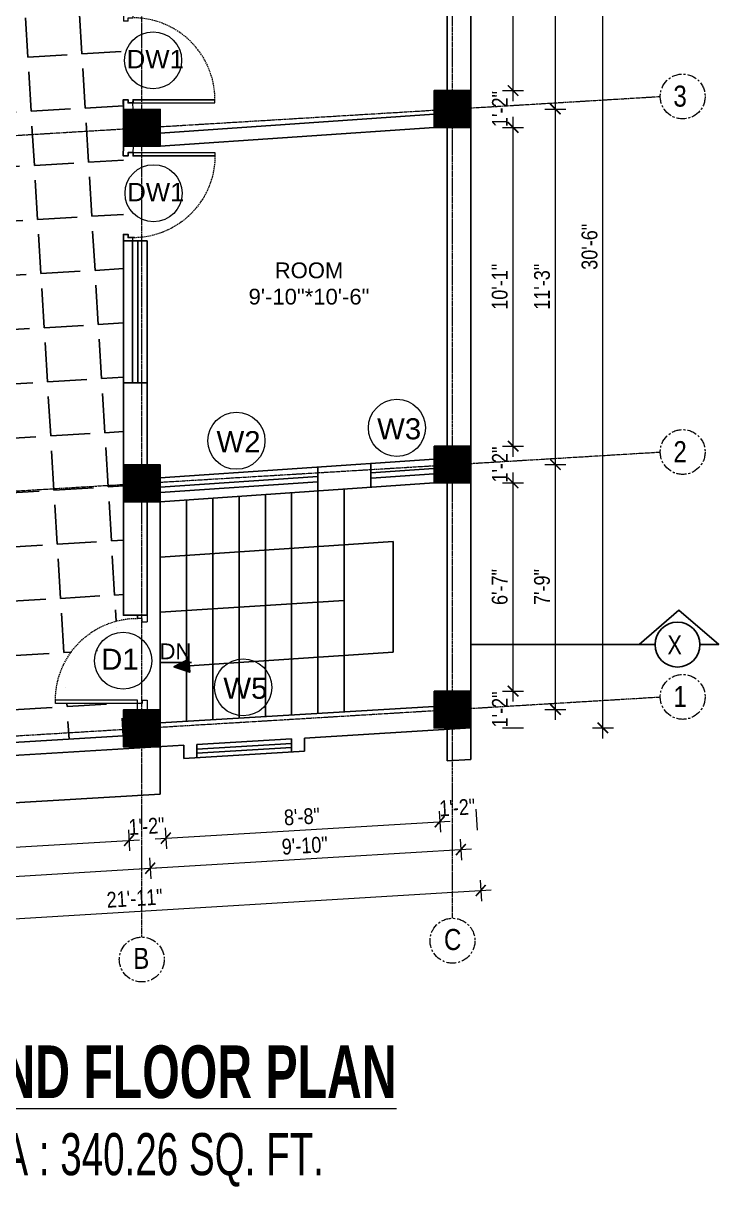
# Model space of a CAD drawing. Header units: inches. Extents: x -10117506 to -5032697, y -6529230 to -3253155.
# Drawn here: x -5057891.8 to -5057627.4, y -3255499.8 to -3255057.2 of the extents above; entities that cross this region are included whole.
import ezdxf

# ---------------------------------------------------------------- set-up
doc = ezdxf.new("R2010")
doc.units = ezdxf.units.IN
doc.header["$LTSCALE"] = 2
doc.header["$MEASUREMENT"] = 0
doc.header["$PDMODE"] = 34
doc.linetypes.add('CENTER', pattern=[2, 1.25, -0.25, 0.25, -0.25])
doc.linetypes.add('HIDDEN', pattern=[0.375, 0.25, -0.125])
doc.layers.get('0').update_dxf_attribs({"linetype": 'CONTINUOUS'})
doc.layers.get('DEFPOINTS').update_dxf_attribs({"color": 141, "linetype": 'CONTINUOUS'})
doc.layers.add('A-Hatch', color=7, linetype='CONTINUOUS')
for name, color, linetype, lineweight in [('Annotate-Lite.w', 177, 'CONTINUOUS', 9), ('Annotations-Bold.w', 177, 'CONTINUOUS', 13), ('DIM 1-100', 4, 'CONTINUOUS', 13), ('Door-Window.w', 4, 'CONTINUOUS', 15), ('TEXT', 181, 'CONTINUOUS', 25), ('Text-100.w', 254, 'CONTINUOUS', 9)]:
    doc.layers.add(name, color=color, linetype=linetype, lineweight=lineweight)
doc.styles.add('ARAIL', font='ARIALN.TTF')
doc.styles.add('Arial', font='arial.ttf', dxfattribs={"width": 0.8, "height": 12})
doc.styles.add('arial.', font='arial.ttf')
doc.styles.add('gaurav', font='arial.ttf')
doc.styles.get("Standard").update_dxf_attribs({"font": 'ARIALN.TTF'})
doc.dimstyles.new('1 by 96', dxfattribs={"dimtxt": 6, "dimasz": 4, "dimexe": 4, "dimexo": 4, "dimgap": 2, "dimtad": 1, "dimdec": 0, "dimzin": 0, "dimdsep": 46, "dimlunit": 4, "dimtxsty": 'Standard', "dimblk": 'ARCHTICK', "dimcen": 0, "dimdle": 4, "dimadec": 0, "dimazin": 0, "dimtfac": 1, "dimtdec": 0, "dimtix": 1, "dimtofl": 0, "dimtmove": 1, "dimatfit": 3, "dimldrblk": 'ARCHTICK', "dimfxl": 4, "dimfxlon": 1, "dimtolj": 1, "dimtzin": 0, "dimlwd": -1, "dimlwe": -1, "dimarcsym": 0})

# ---------------------------------------------------------------- blocks, each defined once
blk = doc.blocks.new('3-0')
at = {"ltscale": 3}
for p, q in [((11063.05, 10097.68), (11065.97, 10099.9)), ((11063.05, 10097.68), (11064.53, 10095.73)), ((11065.25, 10097.81), (11066.71, 10098.92)), ((11065.99, 10096.84), (11065.25, 10097.81)), ((11065.97, 10099.9), (11066.71, 10098.92)), ((11065.99, 10096.84), (11064.53, 10095.73)), ((11085.5, 10074.13), (11110.32, 10092.96)), ((11086.24, 10073.15), (11111.05, 10091.97)), ((11111.05, 10091.97), (11110.32, 10092.96)), ((11084.04, 10073.02), (11082.57, 10071.91)), ((11082.57, 10071.91), (11084.79, 10068.98)), ((11084.04, 10073.02), (11084.78, 10072.04)), ((11084.78, 10072.04), (11086.24, 10073.15)), ((11084.79, 10068.98), (11087.72, 10071.2)), ((11086.24, 10073.15), (11085.5, 10074.13)), ((11087.72, 10071.2), (11086.24, 10073.15))]:
    blk.add_line(p, q, dxfattribs=at)
at = {"layer": 'Door-Window.w', "color": 9, "linetype": 'HIDDEN', "lineweight": 18}
blk.add_arc((11085.5, 10074.13), 31.16, 37.1906, 127.1465, dxfattribs=at)
blk = doc.blocks.new('_ArchTick')
at = {"color": 0, "linetype": 'ByBlock', "const_width": 0.15}
blk.add_lwpolyline([(-0.5, -0.5), (0.5, 0.5)], dxfattribs=at)
blk = doc.blocks.new('*D2135')
at = {"layer": 'DEFPOINTS', "color": 0, "ltscale": 0.5, "transparency": 16777216}
for p in [(-5057853.75, -3255332.4), (-5057970.18, -3255340.25), (-5057851.61, -3255368.03)]:
    blk.add_point(p, dxfattribs=at)
at = {"layer": 'DIM 1-100', "color": 0, "ltscale": 0.5, "transparency": 16777216}
for p, q in [((-5057851.85, -3255364.04), (-5057851.37, -3255372.03)), ((-5057972.08, -3255375.28), (-5057847.62, -3255367.79)), ((-5057968.32, -3255371.05), (-5057967.84, -3255379.03))]:
    blk.add_line(p, q, dxfattribs=at)
at = {"layer": 'DIM 1-100', "color": 0, "ltscale": 0.5, "transparency": 16777216, "xscale": 4, "yscale": 4, "zscale": 4}
for p, rotation in [((-5057851.61, -3255368.03), 3.443148901705999), ((-5057968.08, -3255375.04), 183.443148901706)]:
    blk.add_blockref('_ArchTick', p, dxfattribs=dict(at, rotation=rotation))
at = {"layer": 'DIM 1-100', "color": 0, "ltscale": 0.5, "transparency": 16777216, "insert": (-5057910.15, -3255366.48), "char_height": 6, "attachment_point": 5, "rotation": 3.4431}
blk.add_mtext('\\A1;9\'-9"', dxfattribs=at)
blk = doc.blocks.new('*D2136')
at = {"layer": 'DEFPOINTS', "color": 0, "ltscale": 0.5, "transparency": 16777216}
for p in [(-5057853.75, -3255332.4), (-5057839.7, -3255332.4), (-5057837.6, -3255367.19)]:
    blk.add_point(p, dxfattribs=at)
at = {"layer": 'DIM 1-100', "color": 0, "ltscale": 0.5, "transparency": 16777216}
for p, q in [((-5057851.85, -3255364.04), (-5057851.37, -3255372.03)), ((-5057837.84, -3255363.2), (-5057837.36, -3255371.18))]:
    blk.add_line(p, q, dxfattribs=at)
at = {"layer": 'DIM 1-100', "color": 0, "ltscale": 0.5, "transparency": 16777216, "insert": (-5057844.91, -3255362.61), "char_height": 6, "attachment_point": 5, "rotation": 3.4431}
blk.add_mtext('\\A1;1\'-2"', dxfattribs=at)
blk = doc.blocks.new('*D2137')
at = {"layer": 'DEFPOINTS', "color": 0, "ltscale": 0.5, "transparency": 16777216}
for p in [(-5057735.59, -3255325.23), (-5057839.7, -3255332.4), (-5057733.44, -3255360.92)]:
    blk.add_point(p, dxfattribs=at)
at = {"layer": 'DIM 1-100', "color": 0, "ltscale": 0.5, "transparency": 16777216}
for p, q in [((-5057841.6, -3255367.43), (-5057729.45, -3255360.68)), ((-5057733.68, -3255356.93), (-5057733.2, -3255364.92)), ((-5057837.84, -3255363.2), (-5057837.36, -3255371.18))]:
    blk.add_line(p, q, dxfattribs=at)
at = {"layer": 'DIM 1-100', "color": 0, "ltscale": 0.5, "transparency": 16777216, "xscale": 4, "yscale": 4, "zscale": 4}
for p, rotation in [((-5057733.44, -3255360.92), 3.443148901705999), ((-5057837.6, -3255367.19), 183.443148901706)]:
    blk.add_blockref('_ArchTick', p, dxfattribs=dict(at, rotation=rotation))
at = {"layer": 'DIM 1-100', "color": 0, "ltscale": 0.5, "transparency": 16777216, "insert": (-5057785.83, -3255359), "char_height": 6, "attachment_point": 5, "rotation": 3.4431}
blk.add_mtext('\\A1;8\'-8"', dxfattribs=at)
blk = doc.blocks.new('*D2138')
at = {"layer": 'DEFPOINTS', "color": 0, "ltscale": 0.5, "transparency": 16777216}
for p in [(-5057735.59, -3255325.23), (-5057721.59, -3255325.23), (-5057719.49, -3255360.09)]:
    blk.add_point(p, dxfattribs=at)
at = {"layer": 'DIM 1-100', "color": 0, "ltscale": 0.5, "transparency": 16777216}
for p, q in [((-5057719.73, -3255356.09), (-5057719.25, -3255364.08)), ((-5057733.68, -3255356.93), (-5057733.2, -3255364.92))]:
    blk.add_line(p, q, dxfattribs=at)
at = {"layer": 'DIM 1-100', "color": 0, "ltscale": 0.5, "transparency": 16777216, "insert": (-5057726.77, -3255355.5), "char_height": 6, "attachment_point": 5, "rotation": 3.4431}
blk.add_mtext('\\A1;1\'-2"', dxfattribs=at)
blk = doc.blocks.new('*D2139')
at = {"layer": 'DEFPOINTS', "color": 0, "ltscale": 0.5, "transparency": 16777216}
for p in [(-5057846.75, -3255325.4), (-5057977.18, -3255333.24), (-5057843.55, -3255378.61)]:
    blk.add_point(p, dxfattribs=at)
at = {"layer": 'DIM 1-100', "color": 0, "ltscale": 0.5, "transparency": 16777216}
for p, q in [((-5057977.97, -3255386.7), (-5057839.56, -3255378.37)), ((-5057843.79, -3255374.62), (-5057843.31, -3255382.61)), ((-5057974.22, -3255382.47), (-5057973.74, -3255390.45))]:
    blk.add_line(p, q, dxfattribs=at)
at = {"layer": 'DIM 1-100', "color": 0, "ltscale": 0.5, "transparency": 16777216, "xscale": 4, "yscale": 4, "zscale": 4}
for p, rotation in [((-5057843.55, -3255378.61), 3.443148900418714), ((-5057973.98, -3255386.46), 183.4431489004187)]:
    blk.add_blockref('_ArchTick', p, dxfattribs=dict(at, rotation=rotation))
at = {"layer": 'DIM 1-100', "color": 0, "ltscale": 0.5, "transparency": 16777216, "insert": (-5057909.07, -3255377.48), "char_height": 6, "attachment_point": 5, "rotation": 3.4431}
blk.add_mtext('\\A1;10\'-11"', dxfattribs=at)
blk = doc.blocks.new('*D2140')
at = {"layer": 'DEFPOINTS', "color": 0, "ltscale": 0.5, "transparency": 16777216}
for p in [(-5057728.59, -3255318.23), (-5057846.75, -3255325.4), (-5057725.39, -3255371.5)]:
    blk.add_point(p, dxfattribs=at)
at = {"layer": 'DIM 1-100', "color": 0, "ltscale": 0.5, "transparency": 16777216}
for p, q in [((-5057725.63, -3255367.51), (-5057725.15, -3255375.5)), ((-5057847.54, -3255378.85), (-5057721.39, -3255371.26)), ((-5057843.79, -3255374.62), (-5057843.31, -3255382.61))]:
    blk.add_line(p, q, dxfattribs=at)
at = {"layer": 'DIM 1-100', "color": 0, "ltscale": 0.5, "transparency": 16777216, "xscale": 4, "yscale": 4, "zscale": 4}
for p, rotation in [((-5057725.39, -3255371.5), 3.443148900413931), ((-5057843.55, -3255378.61), 183.4431489004139)]:
    blk.add_blockref('_ArchTick', p, dxfattribs=dict(at, rotation=rotation))
at = {"layer": 'DIM 1-100', "color": 0, "ltscale": 0.5, "transparency": 16777216, "insert": (-5057784.77, -3255370.01), "char_height": 6, "attachment_point": 5, "rotation": 3.4431}
blk.add_mtext('\\A1;9\'-10"', dxfattribs=at)
blk = doc.blocks.new('*D2141')
at = {"layer": 'DEFPOINTS', "color": 0, "ltscale": 0.5, "transparency": 16777216}
for p in [(-5057721.59, -3255325.23), (-5057984.18, -3255341.09), (-5057717.85, -3255387.11)]:
    blk.add_point(p, dxfattribs=at)
at = {"layer": 'DIM 1-100', "color": 0, "ltscale": 0.5, "transparency": 16777216}
for p, q in [((-5057718.09, -3255383.12), (-5057717.61, -3255391.1)), ((-5057984.43, -3255403.21), (-5057713.86, -3255386.87)), ((-5057980.68, -3255398.98), (-5057980.2, -3255406.96))]:
    blk.add_line(p, q, dxfattribs=at)
at = {"layer": 'DIM 1-100', "color": 0, "ltscale": 0.5, "transparency": 16777216, "xscale": 4, "yscale": 4, "zscale": 4}
for p, rotation in [((-5057717.85, -3255387.11), 3.457134467224378), ((-5057980.44, -3255402.97), 183.4571344672244)]:
    blk.add_blockref('_ArchTick', p, dxfattribs=dict(at, rotation=rotation))
at = {"layer": 'DIM 1-100', "color": 0, "ltscale": 0.5, "transparency": 16777216, "insert": (-5057849.45, -3255390.04), "char_height": 6, "attachment_point": 5, "rotation": 3.4571}
blk.add_mtext('\\A1;21\'-11"', dxfattribs=at)
blk = doc.blocks.new('*D2142')
at = {"layer": 'DEFPOINTS', "color": 0, "ltscale": 0.5, "transparency": 16777216}
for p in [(-5057721.59, -3255311.23), (-5057705.55, -3255311.23), (-5057721.59, -3255325.23)]:
    blk.add_point(p, dxfattribs=at)
at = {"layer": 'DIM 1-100', "color": 0, "ltscale": 0.5, "transparency": 16777216}
for p, q in [((-5057709.55, -3255311.23), (-5057701.55, -3255311.23)), ((-5057709.55, -3255325.23), (-5057701.55, -3255325.23))]:
    blk.add_line(p, q, dxfattribs=at)
at = {"layer": 'DIM 1-100', "color": 0, "ltscale": 0.5, "transparency": 16777216, "insert": (-5057710.56, -3255318.23), "char_height": 6, "attachment_point": 5, "rotation": 90}
blk.add_mtext('\\A1;1\'-2"', dxfattribs=at)
blk = doc.blocks.new('*D2143')
at = {"layer": 'DEFPOINTS', "color": 0, "ltscale": 0.5, "transparency": 16777216}
for p in [(-5057721.59, -3255232.06), (-5057705.55, -3255232.06), (-5057721.59, -3255311.23)]:
    blk.add_point(p, dxfattribs=at)
at = {"layer": 'DIM 1-100', "color": 0, "ltscale": 0.5, "transparency": 16777216}
for p, q in [((-5057705.55, -3255315.23), (-5057705.55, -3255228.06)), ((-5057709.55, -3255232.06), (-5057701.55, -3255232.06)), ((-5057709.55, -3255311.23), (-5057701.55, -3255311.23))]:
    blk.add_line(p, q, dxfattribs=at)
at = {"layer": 'DIM 1-100', "color": 0, "ltscale": 0.5, "transparency": 16777216, "xscale": 4, "yscale": 4, "zscale": 4}
for p, rotation in [((-5057705.55, -3255232.06), 90), ((-5057705.55, -3255311.23), 270)]:
    blk.add_blockref('_ArchTick', p, dxfattribs=dict(at, rotation=rotation))
at = {"layer": 'DIM 1-100', "color": 0, "ltscale": 0.5, "transparency": 16777216, "insert": (-5057710.61, -3255271.64), "char_height": 6, "attachment_point": 5, "rotation": 90}
blk.add_mtext('\\A1;6\'-7"', dxfattribs=at)
blk = doc.blocks.new('*D2144')
at = {"layer": 'DEFPOINTS', "color": 0, "ltscale": 0.5, "transparency": 16777216}
for p in [(-5057721.59, -3255218.06), (-5057705.55, -3255218.06), (-5057721.59, -3255232.06)]:
    blk.add_point(p, dxfattribs=at)
at = {"layer": 'DIM 1-100', "color": 0, "ltscale": 0.5, "transparency": 16777216}
for p, q in [((-5057709.55, -3255218.06), (-5057701.55, -3255218.06)), ((-5057709.55, -3255232.06), (-5057701.55, -3255232.06))]:
    blk.add_line(p, q, dxfattribs=at)
at = {"layer": 'DIM 1-100', "color": 0, "ltscale": 0.5, "transparency": 16777216, "insert": (-5057710.56, -3255225.06), "char_height": 6, "attachment_point": 5, "rotation": 90}
blk.add_mtext('\\A1;1\'-2"', dxfattribs=at)
blk = doc.blocks.new('*D2145')
at = {"layer": 'DEFPOINTS', "color": 0, "ltscale": 0.5, "transparency": 16777216}
for p in [(-5057721.61, -3255096.81), (-5057705.55, -3255096.81), (-5057721.59, -3255218.06)]:
    blk.add_point(p, dxfattribs=at)
at = {"layer": 'DIM 1-100', "color": 0, "ltscale": 0.5, "transparency": 16777216}
for p, q in [((-5057705.55, -3255222.06), (-5057705.55, -3255092.81)), ((-5057709.55, -3255096.81), (-5057701.55, -3255096.81)), ((-5057709.55, -3255218.06), (-5057701.55, -3255218.06))]:
    blk.add_line(p, q, dxfattribs=at)
at = {"layer": 'DIM 1-100', "color": 0, "ltscale": 0.5, "transparency": 16777216, "xscale": 4, "yscale": 4, "zscale": 4}
for p, rotation in [((-5057705.55, -3255096.81), 90), ((-5057705.55, -3255218.06), 270)]:
    blk.add_blockref('_ArchTick', p, dxfattribs=dict(at, rotation=rotation))
at = {"layer": 'DIM 1-100', "color": 0, "ltscale": 0.5, "transparency": 16777216, "insert": (-5057710.61, -3255157.44), "char_height": 6, "attachment_point": 5, "rotation": 90}
blk.add_mtext('\\A1;10\'-1"', dxfattribs=at)
blk = doc.blocks.new('*D2146')
at = {"layer": 'DEFPOINTS', "color": 0, "ltscale": 0.5, "transparency": 16777216}
for p in [(-5057721.59, -3255082.81), (-5057705.55, -3255082.81), (-5057721.61, -3255096.81)]:
    blk.add_point(p, dxfattribs=at)
at = {"layer": 'DIM 1-100', "color": 0, "ltscale": 0.5, "transparency": 16777216}
for p, q in [((-5057709.55, -3255082.81), (-5057701.55, -3255082.81)), ((-5057709.55, -3255096.81), (-5057701.55, -3255096.81))]:
    blk.add_line(p, q, dxfattribs=at)
at = {"layer": 'DIM 1-100', "color": 0, "ltscale": 0.5, "transparency": 16777216, "insert": (-5057710.56, -3255089.81), "char_height": 6, "attachment_point": 5, "rotation": 90}
blk.add_mtext('\\A1;1\'-2"', dxfattribs=at)
blk = doc.blocks.new('*D2147')
at = {"layer": 'DEFPOINTS', "color": 0, "ltscale": 0.5, "transparency": 16777216}
for p in [(-5057721.59, -3254973.44), (-5057705.55, -3254973.44), (-5057721.59, -3255082.81)]:
    blk.add_point(p, dxfattribs=at)
at = {"layer": 'DIM 1-100', "color": 0, "ltscale": 0.5, "transparency": 16777216}
for p, q in [((-5057705.55, -3255086.81), (-5057705.55, -3254969.44)), ((-5057709.55, -3254973.44), (-5057701.55, -3254973.44)), ((-5057709.55, -3255082.81), (-5057701.55, -3255082.81))]:
    blk.add_line(p, q, dxfattribs=at)
at = {"layer": 'DIM 1-100', "color": 0, "ltscale": 0.5, "transparency": 16777216, "xscale": 4, "yscale": 4, "zscale": 4}
for p, rotation in [((-5057705.55, -3254973.44), 90), ((-5057705.55, -3255082.81), 270)]:
    blk.add_blockref('_ArchTick', p, dxfattribs=dict(at, rotation=rotation))
at = {"layer": 'DIM 1-100', "color": 0, "ltscale": 0.5, "transparency": 16777216, "insert": (-5057710.61, -3255028.13), "char_height": 6, "attachment_point": 5, "rotation": 90}
blk.add_mtext('\\A1;9\'-1"', dxfattribs=at)
blk = doc.blocks.new('*D2151')
at = {"layer": 'DEFPOINTS', "color": 0, "ltscale": 0.5, "transparency": 16777216}
for p in [(-5057728.59, -3255225.06), (-5057689.47, -3255225.06), (-5057728.59, -3255318.23)]:
    blk.add_point(p, dxfattribs=at)
at = {"layer": 'DIM 1-100', "color": 0, "ltscale": 0.5, "transparency": 16777216}
for p, q in [((-5057689.47, -3255322.23), (-5057689.47, -3255221.06)), ((-5057693.47, -3255225.06), (-5057685.47, -3255225.06)), ((-5057693.47, -3255318.23), (-5057685.47, -3255318.23))]:
    blk.add_line(p, q, dxfattribs=at)
at = {"layer": 'DIM 1-100', "color": 0, "ltscale": 0.5, "transparency": 16777216, "xscale": 4, "yscale": 4, "zscale": 4}
for p, rotation in [((-5057689.47, -3255225.06), 90), ((-5057689.47, -3255318.23), 270)]:
    blk.add_blockref('_ArchTick', p, dxfattribs=dict(at, rotation=rotation))
at = {"layer": 'DIM 1-100', "color": 0, "ltscale": 0.5, "transparency": 16777216, "insert": (-5057694.53, -3255271.64), "char_height": 6, "attachment_point": 5, "rotation": 90}
blk.add_mtext('\\A1;7\'-9"', dxfattribs=at)
blk = doc.blocks.new('*D2152')
at = {"layer": 'DEFPOINTS', "color": 0, "ltscale": 0.5, "transparency": 16777216}
for p in [(-5057728.61, -3255089.81), (-5057689.47, -3255089.81), (-5057728.59, -3255225.06)]:
    blk.add_point(p, dxfattribs=at)
at = {"layer": 'DIM 1-100', "color": 0, "ltscale": 0.5, "transparency": 16777216}
for p, q in [((-5057689.47, -3255229.06), (-5057689.47, -3255085.81)), ((-5057693.47, -3255089.81), (-5057685.47, -3255089.81)), ((-5057693.47, -3255225.06), (-5057685.47, -3255225.06))]:
    blk.add_line(p, q, dxfattribs=at)
at = {"layer": 'DIM 1-100', "color": 0, "ltscale": 0.5, "transparency": 16777216, "xscale": 4, "yscale": 4, "zscale": 4}
for p, rotation in [((-5057689.47, -3255089.81), 90), ((-5057689.47, -3255225.06), 270)]:
    blk.add_blockref('_ArchTick', p, dxfattribs=dict(at, rotation=rotation))
at = {"layer": 'DIM 1-100', "color": 0, "ltscale": 0.5, "transparency": 16777216, "insert": (-5057694.53, -3255157.44), "char_height": 6, "attachment_point": 5, "rotation": 90}
blk.add_mtext('\\A1;11\'-3"', dxfattribs=at)
blk = doc.blocks.new('*D2153')
at = {"layer": 'DEFPOINTS', "color": 0, "ltscale": 0.5, "transparency": 16777216}
for p in [(-5057728.59, -3254966.44), (-5057689.47, -3254966.44), (-5057728.61, -3255089.81)]:
    blk.add_point(p, dxfattribs=at)
at = {"layer": 'DIM 1-100', "color": 0, "ltscale": 0.5, "transparency": 16777216}
for p, q in [((-5057689.47, -3255093.81), (-5057689.47, -3254962.44)), ((-5057693.47, -3254966.44), (-5057685.47, -3254966.44)), ((-5057693.47, -3255089.81), (-5057685.47, -3255089.81))]:
    blk.add_line(p, q, dxfattribs=at)
at = {"layer": 'DIM 1-100', "color": 0, "ltscale": 0.5, "transparency": 16777216, "xscale": 4, "yscale": 4, "zscale": 4}
for p, rotation in [((-5057689.47, -3254966.44), 90), ((-5057689.47, -3255089.81), 270)]:
    blk.add_blockref('_ArchTick', p, dxfattribs=dict(at, rotation=rotation))
at = {"layer": 'DIM 1-100', "color": 0, "ltscale": 0.5, "transparency": 16777216, "insert": (-5057694.53, -3255028.13), "char_height": 6, "attachment_point": 5, "rotation": 90}
blk.add_mtext('\\A1;10\'-3"', dxfattribs=at)
blk = doc.blocks.new('*D2155')
at = {"layer": 'DEFPOINTS', "color": 0, "ltscale": 0.5, "transparency": 16777216}
for p in [(-5057721.59, -3254959.22), (-5057671.39, -3254959.22), (-5057721.59, -3255325.23)]:
    blk.add_point(p, dxfattribs=at)
at = {"layer": 'DIM 1-100', "color": 0, "ltscale": 0.5, "transparency": 16777216}
for p, q in [((-5057671.39, -3255329.23), (-5057671.39, -3254955.22)), ((-5057675.39, -3254959.22), (-5057667.39, -3254959.22)), ((-5057675.39, -3255325.23), (-5057667.39, -3255325.23))]:
    blk.add_line(p, q, dxfattribs=at)
at = {"layer": 'DIM 1-100', "color": 0, "ltscale": 0.5, "transparency": 16777216, "xscale": 4, "yscale": 4, "zscale": 4}
for p, rotation in [((-5057671.39, -3254959.22), 90), ((-5057671.39, -3255325.23), 270)]:
    blk.add_blockref('_ArchTick', p, dxfattribs=dict(at, rotation=rotation))
at = {"layer": 'DIM 1-100', "color": 0, "ltscale": 0.5, "transparency": 16777216, "insert": (-5057676.46, -3255142.23), "char_height": 6, "attachment_point": 5, "rotation": 90}
blk.add_mtext('\\A1;30\'-6"', dxfattribs=at)

msp = doc.modelspace()

# ---------------------------------------------------------------- hatches: boundary and pattern name
at = {"layer": 'A-Hatch', "ltscale": 0.5}
h = msp.add_hatch(dxfattribs=at)
h.set_pattern_fill('ANGLE', color=256, scale=75, angle=3.4571)
h.set_pattern_definition([(3.45713447, (-9250.709, 691.048), (-1.243724074, 20.587466465), [15, -5.625]), (93.45713447, (-9250.709, 691.048), (-20.587466465, -1.243724074), [15, -5.625])])
edge = h.paths.add_edge_path()
edge.add_line((-5057853.75, -3254961.05), (-5057844.75, -3254961.05))
edge.add_line((-5057844.75, -3254961.05), (-5057844.75, -3254910.2))
edge.add_line((-5057844.75, -3254910.2), (-5057853.75, -3254910.2))
edge.add_line((-5057853.75, -3254910.2), (-5057853.75, -3254901.21))
edge.add_line((-5057853.75, -3254901.21), (-5057970.18, -3254910.89))
edge.add_line((-5057970.18, -3254910.89), (-5057970.18, -3254921.04))
edge.add_line((-5057970.18, -3254921.04), (-5057979.18, -3254921.04))
edge.add_line((-5057979.18, -3254921.04), (-5057979.18, -3255097.83))
edge.add_line((-5057979.18, -3255097.83), (-5057970.18, -3255097.83))
edge.add_line((-5057970.18, -3255097.83), (-5057970.18, -3255111.83))
edge.add_line((-5057970.18, -3255111.83), (-5057979.18, -3255111.83))
edge.add_line((-5057979.18, -3255111.83), (-5057979.18, -3255233.08))
edge.add_line((-5057979.18, -3255233.08), (-5057970.18, -3255233.08))
edge.add_line((-5057970.18, -3255233.08), (-5057970.18, -3255247.08))
edge.add_line((-5057970.18, -3255247.08), (-5057979.18, -3255247.08))
edge.add_line((-5057979.18, -3255247.08), (-5057979.18, -3255326.24))
edge.add_line((-5057979.18, -3255326.24), (-5057970.18, -3255326.24))
edge.add_line((-5057970.18, -3255326.24), (-5057970.18, -3255335.24))
edge.add_line((-5057970.18, -3255335.24), (-5057853.75, -3255328.23))
edge.add_line((-5057853.75, -3255328.23), (-5057853.75, -3255318.4))
edge.add_line((-5057853.75, -3255318.4), (-5057853.75, -3255315.94))
edge.add_line((-5057853.75, -3255315.94), (-5057879.56, -3255315.93))
edge.add_line((-5057879.56, -3255315.93), (-5057879.58, -3255314.7))
edge.add_ellipse((-5057848.42, -3255314.72), major_axis=(24.85, 18.79), ratio=1, start_angle=62.763, end_angle=142.875, ccw=False)
edge.add_line((-5057853.75, -3255284.03), (-5057853.75, -3255107.62))
edge.add_line((-5057853.75, -3255107.62), (-5057853.76, -3255107.62))
edge.add_line((-5057853.76, -3255107.62), (-5057853.75, -3255103.95))
edge.add_line((-5057853.75, -3255103.95), (-5057853.75, -3255089.95))
edge.add_line((-5057853.75, -3255089.95), (-5057853.76, -3255086.28))
edge.add_line((-5057853.76, -3255086.28), (-5057853.75, -3254961.05))
h.paths.add_polyline_path([(-5057937.43, -3255149.05), (-5057894.38, -3255149.05), (-5057894.38, -3255126.58), (-5057937.43, -3255126.58)], flags=24)
h = msp.add_hatch(dxfattribs=at)
h.set_pattern_fill('ANSI31', color=256)
h.set_pattern_definition([(45, (33568.1058, 3302.88445), (-0.0883883476483, 0.0883883476483), [])])
h.paths.add_polyline_path([(-5057721.61, -3255082.81), (-5057735.61, -3255082.81), (-5057735.61, -3255096.81), (-5057721.61, -3255096.81)])
h = msp.add_hatch(dxfattribs=at)
h.set_pattern_fill('ANSI31', color=256)
h.set_pattern_definition([(45, (33449.96, 3295.74706), (-0.0883883476483, 0.0883883476483), [])])
h.paths.add_polyline_path([(-5057839.75, -3255089.95), (-5057853.75, -3255089.95), (-5057853.75, -3255103.95), (-5057839.75, -3255103.95)])
h = msp.add_hatch(dxfattribs=at)
h.set_pattern_fill('ANSI31', color=256)
h.set_pattern_definition([(45, (33568.12134, 3167.63926), (-0.0883883476483, 0.0883883476483), [])])
h.paths.add_polyline_path([(-5057721.59, -3255218.06), (-5057735.59, -3255218.06), (-5057735.59, -3255232.06), (-5057721.59, -3255232.06)])
h = msp.add_hatch(dxfattribs=at)
h.set_pattern_fill('ANSI31', color=256)
h.set_pattern_definition([(45, (33449.96, 3160.51473), (-0.0883883476483, 0.0883883476483), [])])
h.paths.add_polyline_path([(-5057839.75, -3255225.18), (-5057853.75, -3255225.18), (-5057853.75, -3255239.18), (-5057839.75, -3255239.18)])
h = msp.add_hatch(dxfattribs=at)
h.set_pattern_fill('ANSI31', color=256, angle=3.8047)
h.set_pattern_definition([(48.8046545382, (-194025.03222, 334124.93324), (-0.0940585520474, 0.0823285417504), [])])
h.paths.add_polyline_path([(-5057834.58, -3255301.98), (-5057828.5, -3255304.09), (-5057828.84, -3255299.09)])
h = msp.add_hatch(dxfattribs=at)
h.set_pattern_fill('ANSI31', color=256)
h.set_pattern_definition([(45, (33568.12134, 3074.46971), (-0.0883883476483, 0.0883883476483), [])])
h.paths.add_polyline_path([(-5057721.59, -3255311.23), (-5057735.59, -3255311.23), (-5057735.59, -3255325.23), (-5057721.59, -3255325.23)])
h = msp.add_hatch(dxfattribs=at)
h.set_pattern_fill('ANSI31', color=256)
h.set_pattern_definition([(45, (33449.96, 3067.29943), (-0.0883883476483, 0.0883883476483), [])])
h.paths.add_polyline_path([(-5057839.75, -3255318.4), (-5057853.75, -3255318.4), (-5057853.75, -3255332.4), (-5057839.75, -3255332.4)])

# ---------------------------------------------------------------- linework, layer by layer
at = {"ltscale": 0.5}
for p, q in [((-5057721.59, -3255325.23), (-5057721.59, -3254959.22)), ((-5057730.59, -3255082.81), (-5057730.59, -3254973.44)), ((-5057839.75, -3255098.94), (-5057735.61, -3255091.8)), ((-5057839.75, -3255103.95), (-5057735.61, -3255096.81)), ((-5057730.59, -3255218.06), (-5057730.59, -3255096.81)), ((-5057853.75, -3255139.95), (-5057853.75, -3255225.2)), ((-5057853.75, -3255139.95), (-5057844.75, -3255139.95)), ((-5057850.25, -3255193.95), (-5057850.25, -3255139.95)), ((-5057848.25, -3255193.95), (-5057848.25, -3255139.95)), ((-5057844.75, -3255139.95), (-5057844.75, -3255225.2)), ((-5057853.75, -3255193.95), (-5057844.75, -3255193.95)), ((-5057839.75, -3255230.17), (-5057735.59, -3255223.04)), ((-5057735.59, -3255223.04), (-5057735.59, -3255232.06)), ((-5057779.75, -3255226.06), (-5057779.75, -3255235.08)), ((-5057759.66, -3255228.19), (-5057735.66, -3255226.55)), ((-5057759.59, -3255224.68), (-5057759.59, -3255233.7)), ((-5057779.75, -3255229.57), (-5057839.75, -3255233.68)), ((-5057839.75, -3255230.17), (-5057839.75, -3255239.2)), ((-5057779.75, -3255231.58), (-5057839.75, -3255235.69)), ((-5057839.75, -3255239.2), (-5057735.59, -3255232.06)), ((-5057759.52, -3255230.19), (-5057735.52, -3255228.54)), ((-5057730.59, -3255311.23), (-5057730.59, -3255232.06)), ((-5057809.75, -3255237.14), (-5057809.75, -3255279.34)), ((-5057799.75, -3255236.45), (-5057799.75, -3255278.69)), ((-5057789.75, -3255235.77), (-5057789.75, -3255278.05)), ((-5057779.75, -3255235.08), (-5057779.75, -3255277.4)), ((-5057769.75, -3255234.4), (-5057769.75, -3255276.76)), ((-5057853.75, -3255282.4), (-5057853.75, -3255239.2)), ((-5057844.75, -3255282.4), (-5057844.75, -3255239.2)), ((-5057839.75, -3255239.2), (-5057839.75, -3255323.35)), ((-5057829.75, -3255238.51), (-5057829.75, -3255280.63)), ((-5057819.75, -3255237.83), (-5057819.75, -3255279.98)), ((-5057839.73, -3255260.23), (-5057751.17, -3255254.34)), ((-5057751.17, -3255254.34), (-5057751.17, -3255296.44)), ((-5057769.75, -3255276.76), (-5057839.75, -3255281.27)), ((-5057769.75, -3255276.76), (-5057769.75, -3255319.12)), ((-5057829.75, -3255280.63), (-5057829.75, -3255322.75)), ((-5057819.75, -3255279.98), (-5057819.75, -3255322.14)), ((-5057809.75, -3255279.34), (-5057809.75, -3255321.54)), ((-5057799.75, -3255278.69), (-5057799.75, -3255320.93)), ((-5057789.75, -3255278.05), (-5057789.75, -3255320.33)), ((-5057779.75, -3255277.4), (-5057779.75, -3255319.72)), ((-5057853.75, -3255282.4), (-5057844.75, -3255282.4)), ((-5057834.58, -3255301.98), (-5057828.84, -3255299.09)), ((-5057828.84, -3255299.09), (-5057828.5, -3255304.09)), ((-5057751.17, -3255296.44), (-5057828.67, -3255301.59)), ((-5057834.58, -3255301.98), (-5057828.5, -3255304.09)), ((-5057839.75, -3255323.35), (-5057735.59, -3255317.06)), ((-5057784.85, -3255329.09), (-5057721.59, -3255325.23)), ((-5057730.59, -3255325.23), (-5057730.59, -3255337.8)), ((-5057721.59, -3255325.23), (-5057721.59, -3255337.25)), ((-5057970.18, -3255335.24), (-5057853.75, -3255328.23)), ((-5057825.77, -3255331.56), (-5057789.85, -3255329.39)), ((-5057789.85, -3255329.39), (-5057789.85, -3255334.39)), ((-5057784.85, -3255329.09), (-5057784.85, -3255334.09)), ((-5057984.18, -3255341.09), (-5057830.77, -3255331.86)), ((-5057839.75, -3255332.4), (-5057839.75, -3255350.43)), ((-5057830.77, -3255331.86), (-5057830.77, -3255336.86)), ((-5057830.77, -3255336.86), (-5057784.85, -3255334.09)), ((-5057825.77, -3255333.31), (-5057789.85, -3255331.14)), ((-5057825.77, -3255331.56), (-5057825.77, -3255336.56)), ((-5057825.77, -3255334.81), (-5057789.85, -3255332.64)), ((-5057730.59, -3255337.8), (-5057721.59, -3255337.25)), ((-5058002.18, -3255360.21), (-5057839.75, -3255350.43))]:
    msp.add_line(p, q, dxfattribs=at)
for points in [[(-5057818.93, -3255107.65), (-5057850.08, -3255107.63), (-5057850.08, -3255106.4), (-5057851.92, -3255106.4), (-5057851.92, -3255107.62), (-5057853.76, -3255107.62), (-5057853.75, -3255103.95), (-5057853.75, -3255089.95), (-5057853.76, -3255086.28), (-5057851.92, -3255086.28), (-5057851.92, -3255087.5), (-5057850.08, -3255087.5), (-5057850.08, -3255086.27), (-5057818.93, -3255086.25)], [(-5057848.43, -3255283.57), (-5057848.43, -3255282.4), (-5057853.75, -3255282.4), (-5057853.75, -3255239.2), (-5057853.75, -3255225.2), (-5057853.75, -3255139.95), (-5057853.75, -3255137.5), (-5057851.92, -3255137.5), (-5057851.92, -3255138.73), (-5057849.48, -3255138.73)]]:
    msp.add_lwpolyline(points, dxfattribs=at)
for points in [[(-5057735.61, -3255082.81), (-5057721.61, -3255082.81), (-5057721.61, -3255096.81), (-5057735.61, -3255096.81)], [(-5057853.75, -3255089.95), (-5057839.75, -3255089.95), (-5057839.75, -3255103.95), (-5057853.75, -3255103.95)], [(-5057735.59, -3255218.06), (-5057721.59, -3255218.06), (-5057721.59, -3255232.06), (-5057735.59, -3255232.06)], [(-5057853.75, -3255225.2), (-5057839.75, -3255225.2), (-5057839.75, -3255239.2), (-5057853.75, -3255239.2)], [(-5057735.59, -3255311.23), (-5057721.59, -3255311.23), (-5057721.59, -3255325.23), (-5057735.59, -3255325.23)], [(-5057853.75, -3255318.4), (-5057839.75, -3255318.4), (-5057839.75, -3255332.4), (-5057853.75, -3255332.4)]]:
    msp.add_lwpolyline(points, close=True, dxfattribs=at)
at = {"layer": 'Annotate-Lite.w', "ltscale": 0.005}
for centre in [(-5057842.46, -3255071.29), (-5057842.26, -3255121.86), (-5057749.71, -3255211.1), (-5057810.77, -3255216), (-5057853.84, -3255299.67), (-5057808.18, -3255309.81)]:
    msp.add_circle(centre, 10.86, dxfattribs=at)
at = {"layer": 'Annotations-Bold.w', "linetype": 'CENTER', "ltscale": 0.3}
for p, q in [((-5057728.59, -3255397.65), (-5057728.59, -3254819.44)), ((-5057846.75, -3255404.82), (-5057846.75, -3254826.61)), ((-5058056.18, -3255109.6), (-5057649.59, -3255085.04)), ((-5058056.18, -3255244.85), (-5057649.59, -3255220.29)), ((-5058056.18, -3255338.02), (-5057649.59, -3255313.45))]:
    msp.add_line(p, q, dxfattribs=at)
at = {"layer": 'Annotations-Bold.w', "linetype": 'CENTER', "ltscale": 1.5}
for centre in [(-5057641.06, -3255085.04), (-5057641.06, -3255220.29), (-5057641.06, -3255313.45), (-5057728.59, -3255406.19), (-5057846.75, -3255413.36)]:
    msp.add_circle(centre, 8.53, dxfattribs=at)
at = {"layer": 'TEXT'}
for points in [[(-5057634.5, -3255293.55), (-5057627.35, -3255293.55), (-5057642.5, -3255280.46), (-5057657.64, -3255293.55)], [(-5057721.59, -3255293.55), (-5057651.56, -3255293.55)]]:
    msp.add_lwpolyline(points, dxfattribs=at)
msp.add_circle((-5057643.03, -3255293.55), 8.53, dxfattribs=at)

# ---------------------------------------------------------------- block references
at = {"layer": 'Door-Window.w', "linetype": 'ByBlock', "yscale": 0.9997910037636757, "zscale": 0.9997910039624012}
for p, xscale, rotation in [((-5072766.6, -3256420.45), 0.9997910043702507, 322.8475757291008), ((-5072766.6, -3253773.45), -0.9997910043702509, 217.1524243094358), ((-5042931.9, -3256648.89), -0.9997910043702506, 37.15242430700568)]:
    msp.add_blockref('3-0', p, dxfattribs=dict(at, xscale=xscale, rotation=rotation))

# ---------------------------------------------------------------- texts
at = {"layer": 'Annotate-Lite.w', "ltscale": 0.005, "style": 'gaurav'}
for s, insert, char_height, attachment_point in [('DW1', (-5057852.47, -3255067.33), 7, 1), ('DW1', (-5057852.26, -3255117.9), 7, 1), ('W3', (-5057757.26, -3255207.45), 8, 1), ('W2', (-5057818.32, -3255212.35), 8, 1), ('D1', (-5057847.92, -3255295.12), 8, 3), ('W5', (-5057815.72, -3255306.16), 8, 1)]:
    msp.add_mtext_dynamic_manual_height_columns(s, width=8, gutter_width=100, heights=[0], dxfattribs=dict(at, insert=insert, char_height=char_height, attachment_point=attachment_point))
at = {"layer": 'Annotations-Bold.w', "linetype": 'CENTER', "ltscale": 1.5, "char_height": 8, "attachment_point": 1, "style": 'ARAIL'}
for s, insert in [('3', (-5057644.59, -3255080.9)), ('2', (-5057644.59, -3255216.15)), ('1', (-5057644.59, -3255309.32)), ('C', (-5057731.83, -3255401.73)), ('B', (-5057849.99, -3255408.9))]:
    msp.add_mtext_dynamic_manual_height_columns(s, width=6.5393, gutter_width=100, heights=[0], dxfattribs=dict(at, insert=insert))
at = {"layer": 'TEXT', "lineweight": -2, "insert": (-5057783.15, -3255156.22), "char_height": 6, "attachment_point": 5, "style": 'arial.'}
msp.add_mtext_dynamic_manual_height_columns('ROOM\\P9\'-10"*10\'-6"', width=45.7314, gutter_width=30, heights=[0], dxfattribs=at)
at = {"layer": 'TEXT', "insert": (-5057646.86, -3255290.05), "char_height": 7.2, "attachment_point": 1, "style": 'ARAIL'}
msp.add_mtext_dynamic_manual_height_columns('X', width=125.4648, gutter_width=90, heights=[0], dxfattribs=at)
at = {"layer": 'TEXT', "lineweight": -2, "insert": (-5057833.95, -3255296.11), "char_height": 6, "width": 127.5059, "attachment_point": 5, "style": 'arial.'}
msp.add_mtext('{\\LDN}', dxfattribs=at)
at = {"layer": 'Text-100.w', "insert": (-5057853.68, -3255446.04), "char_height": 20, "width": 253.2202, "attachment_point": 2, "style": 'Arial'}
msp.add_mtext('\\A1;{\\fArial Narrow|b1|i0|c0|p34;\\L SECOND FLOOR PLAN\\P\\fArial Narrow|b0|i0|c0|p34;\\H0.8x;\\lAREA : 340.26 SQ. FT.\\H1.02306x; }', dxfattribs=at)

# ---------------------------------------------------------------- dimensions: what is measured, and where the dimension line sits
at = {"layer": 'DIM 1-100', "ltscale": 0.5}
for base, p1, p2, angle, picture, middle in [((-5057671.39, -3254959.22), (-5057721.59, -3255325.23), (-5057721.59, -3254959.22), 90, '*D2155', (-5057676.46, -3255142.23)), ((-5057689.47, -3254966.44), (-5057728.61, -3255089.81), (-5057728.59, -3254966.44), 90, '*D2153', (-5057694.53, -3255028.13)), ((-5057705.55, -3254973.44), (-5057721.59, -3255082.81), (-5057721.59, -3254973.44), 90, '*D2147', (-5057710.61, -3255028.13)), ((-5057705.55, -3255082.81), (-5057721.61, -3255096.81), (-5057721.59, -3255082.81), 90, '*D2146', (-5057710.56, -3255089.81)), ((-5057689.47, -3255089.81), (-5057728.59, -3255225.06), (-5057728.61, -3255089.81), 90, '*D2152', (-5057694.53, -3255157.44)), ((-5057705.55, -3255096.81), (-5057721.59, -3255218.06), (-5057721.61, -3255096.81), 90, '*D2145', (-5057710.61, -3255157.44)), ((-5057705.55, -3255218.06), (-5057721.59, -3255232.06), (-5057721.59, -3255218.06), 90, '*D2144', (-5057710.56, -3255225.06)), ((-5057689.47, -3255225.06), (-5057728.59, -3255318.23), (-5057728.59, -3255225.06), 90, '*D2151', (-5057694.53, -3255271.64)), ((-5057705.55, -3255232.06), (-5057721.59, -3255311.23), (-5057721.59, -3255232.06), 90, '*D2143', (-5057710.61, -3255271.64)), ((-5057705.55, -3255311.23), (-5057721.59, -3255325.23), (-5057721.59, -3255311.23), 90, '*D2142', (-5057710.56, -3255318.23)), ((-5057725.39, -3255371.5), (-5057846.75, -3255325.4), (-5057728.59, -3255318.23), 183.4431, '*D2140', (-5057784.77, -3255370.01)), ((-5057733.44, -3255360.92), (-5057839.7, -3255332.4), (-5057735.59, -3255325.23), 183.4431, '*D2137', (-5057785.83, -3255359)), ((-5057719.49, -3255360.09), (-5057735.59, -3255325.23), (-5057721.59, -3255325.23), 183.4431, '*D2138', (-5057726.77, -3255355.5)), ((-5057851.61, -3255368.03), (-5057970.18, -3255340.25), (-5057853.75, -3255332.4), 183.4431, '*D2135', (-5057910.15, -3255366.48)), ((-5057837.6, -3255367.19), (-5057853.75, -3255332.4), (-5057839.7, -3255332.4), 183.4431, '*D2136', (-5057844.91, -3255362.61))]:
    dim = msp.add_linear_dim(base=base, p1=p1, p2=p2, angle=angle, dimstyle='1 by 96', dxfattribs=at)
    dim.commit()
    dim.dimension.update_dxf_attribs({"geometry": picture, "text_midpoint": middle})
for p1, p2, distance, picture, middle in [((-5057984.18, -3255341.09), (-5057721.59, -3255325.23), -61.99, '*D2141', (-5057849.45, -3255390.04)), ((-5057977.18, -3255333.24), (-5057846.75, -3255325.4), -53.31, '*D2139', (-5057909.07, -3255377.48))]:
    dim = msp.add_aligned_dim(p1=p1, p2=p2, distance=distance, dimstyle='1 by 96', dxfattribs=at)
    dim.commit()
    dim.dimension.update_dxf_attribs({"geometry": picture, "text_midpoint": middle})

doc.saveas('drawing.dxf')
